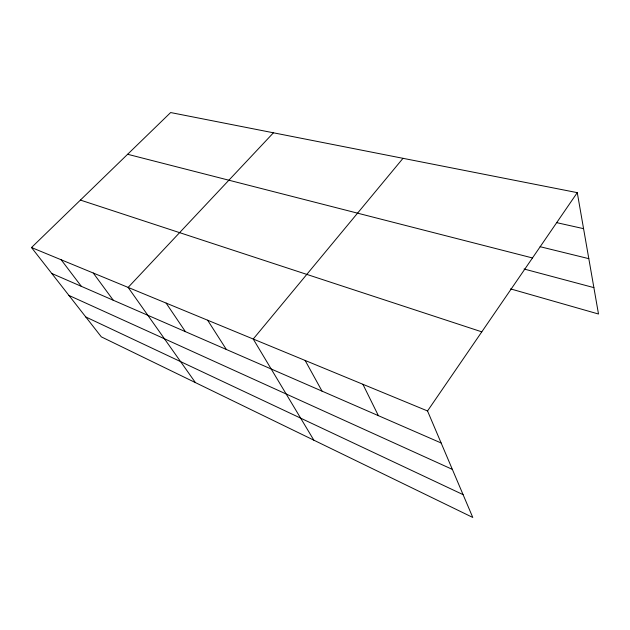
<?xml version="1.0" encoding="UTF-8"?>
<svg xmlns="http://www.w3.org/2000/svg" width="630" height="630" viewBox="0 0 630 630"><rect width="100%" height="100%" fill="white"/><g stroke="black" fill="none" stroke-linecap="round" stroke-linejoin="round"><path stroke-width="0.94" d="M427.534 410.957L577.269 192.646L170.643 112.549L31.5 247.535L101.32 336.853L472.776 517.451L427.534 410.957L31.5 247.535M403.011 158.319L253.228 339.034L313.858 440.189M273.444 132.796L128.134 287.414L195.434 382.615M556.936 222.705L583.569 228.659M540.099 246.7L588.814 258.662M127.638 154.279L532.476 257.954M524.042 269.002L593.885 287.627M510.576 288.894L598.5 314.016L577.269 192.646M80.419 200.08L481.8 331.845M51.77 273.467L441.142 442.984M68.938 295.439L452.356 469.389M85.767 316.961L463.089 494.637M61.173 259.78L81.349 286.343M93.279 273.034L113.274 300.242M166.107 303.085L185.409 331.648M207.632 320.221L226.359 349.477M305.141 360.454L322.032 391.128M362.896 384.284L378.37 415.658"/></g></svg>
